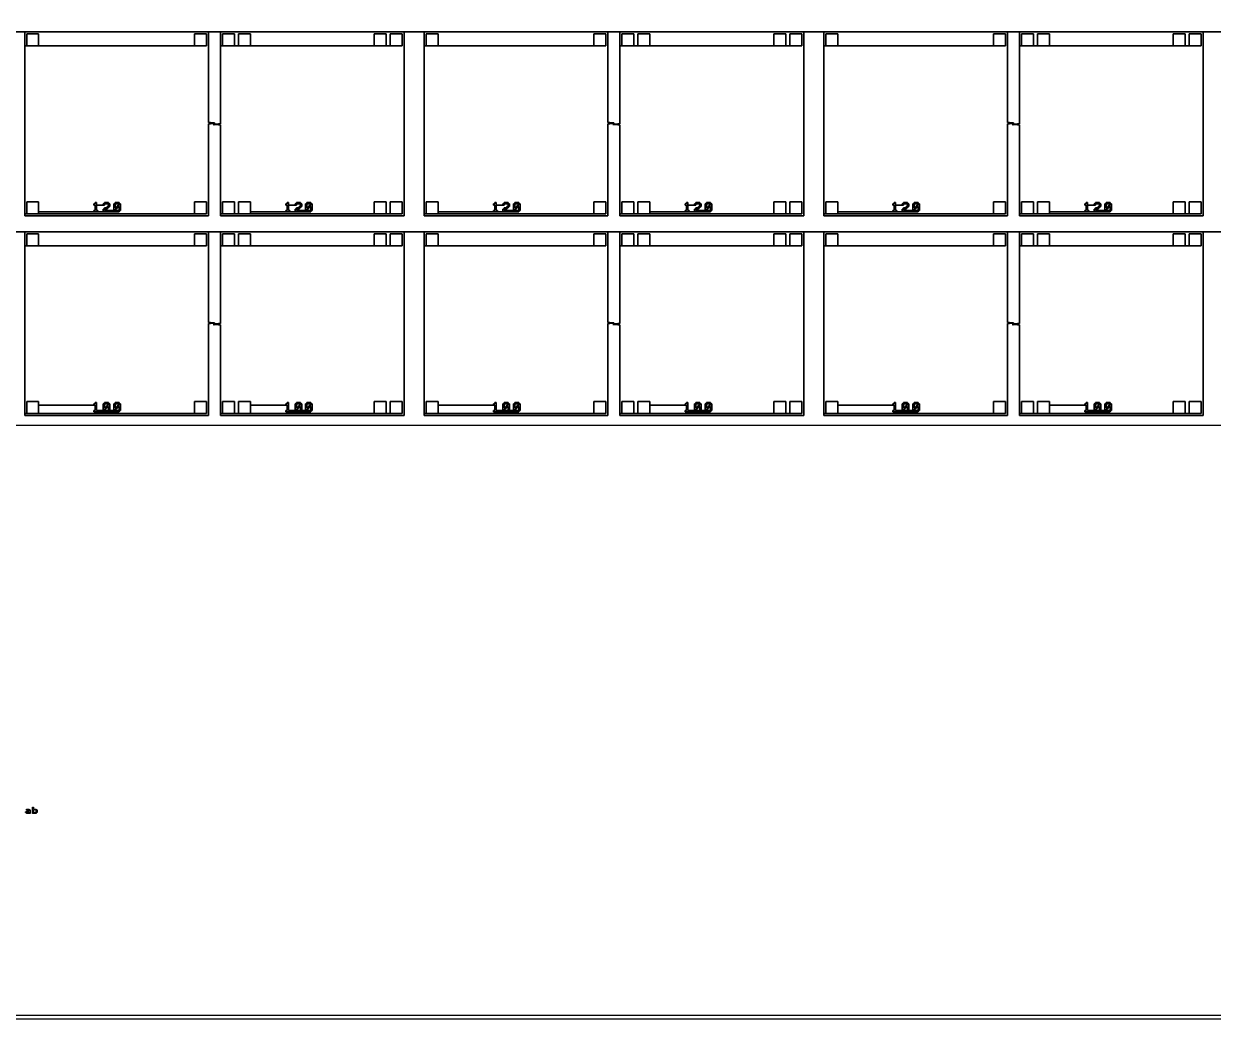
# Model space of a CAD drawing. Extents: x -10 to 10010, y -10 to 10010.
# Drawn here: x 2498 to 5475, y -10 to 2480 of the extents above; entities that cross this region are included whole.
import ezdxf

# ---------------------------------------------------------------- set-up
doc = ezdxf.new("R2010")
doc.units = 0
for name, color, linetype in [('L0D0', 2, 'CONTINUOUS'), ('L10D0', 9, 'CONTINUOUS'), ('L11D0', 10, 'CONTINUOUS'), ('L2D0', 4, 'CONTINUOUS'), ('L5D0', 5, 'CONTINUOUS'), ('L6D0', 6, 'CONTINUOUS'), ('L7D0', 7, 'CONTINUOUS'), ('L8D0', 8, 'CONTINUOUS')]:
    doc.layers.add(name, color=color, linetype=linetype)

msp = doc.modelspace()

# ---------------------------------------------------------------- linework, layer by layer
at = {"layer": 'L0D0'}
msp.add_lwpolyline([(-10, -10), (-10, 0), (10000, 0), (10000, 10000), (0, 10000), (0, 0), (-10, 0), (-10, 10010), (10010, 10010), (10010, -10)], close=True, dxfattribs=at)
at = {"layer": 'L10D0'}
msp.add_lwpolyline([(1475, 1475), (1475, 8525), (8525, 8525), (8525, 1475)], close=True, dxfattribs=at)
at = {"layer": 'L11D0'}
for points in [[(8450, 2460), (1475, 2460)], [(2450, 2460), (2500, 2460), (2500, 2000), (2960, 2000), (2960, 2230), (2965, 2230), (2973, 2230.75), (2974.8, 2230.75), (2974.8, 2232.25), (2973, 2232.25), (2965, 2233), (2960, 2233), (2960, 2460), (2990, 2460), (2990, 2230), (2985, 2230), (2977, 2229.25), (2975.2, 2229.25), (2975.2, 2227.75), (2977, 2227.75), (2985, 2227), (2990, 2227), (2990, 2000), (3450, 2000), (3450, 2460), (3500, 2460), (3500, 2000), (3960, 2000), (3960, 2230), (3965, 2230), (3973, 2230.75), (3974.8, 2230.75), (3974.8, 2232.25), (3973, 2232.25), (3965, 2233), (3960, 2233), (3960, 2460), (3990, 2460), (3990, 2230), (3985, 2230), (3977, 2229.25), (3975.2, 2229.25), (3975.2, 2227.75), (3977, 2227.75), (3985, 2227), (3990, 2227), (3990, 2000), (4450, 2000), (4450, 2460), (4500, 2460), (4500, 2000), (4960, 2000), (4960, 2230), (4965, 2230), (4973, 2230.75), (4974.8, 2230.75), (4974.8, 2232.25), (4973, 2232.25), (4965, 2233), (4960, 2233), (4960, 2460), (4990, 2460), (4990, 2230), (4985, 2230), (4977, 2229.25), (4975.2, 2229.25), (4975.2, 2227.75), (4977, 2227.75), (4985, 2227), (4990, 2227), (4990, 2000), (5450, 2000), (5450, 2460), (5500, 2460)], [(8450, 1960), (1475, 1960)], [(2450, 1960), (2500, 1960), (2500, 1500), (2960, 1500), (2960, 1730), (2965, 1730), (2973, 1730.75), (2974.8, 1730.75), (2974.8, 1732.25), (2973, 1732.25), (2965, 1733), (2960, 1733), (2960, 1960), (2990, 1960), (2990, 1730), (2985, 1730), (2977, 1729.25), (2975.2, 1729.25), (2975.2, 1727.75), (2977, 1727.75), (2985, 1727), (2990, 1727), (2990, 1500), (3450, 1500), (3450, 1960), (3500, 1960), (3500, 1500), (3960, 1500), (3960, 1730), (3965, 1730), (3973, 1730.75), (3974.8, 1730.75), (3974.8, 1732.25), (3973, 1732.25), (3965, 1733), (3960, 1733), (3960, 1960), (3990, 1960), (3990, 1730), (3985, 1730), (3977, 1729.25), (3975.2, 1729.25), (3975.2, 1727.75), (3977, 1727.75), (3985, 1727), (3990, 1727), (3990, 1500), (4450, 1500), (4450, 1960), (4500, 1960), (4500, 1500), (4960, 1500), (4960, 1730), (4965, 1730), (4973, 1730.75), (4974.8, 1730.75), (4974.8, 1732.25), (4973, 1732.25), (4965, 1733), (4960, 1733), (4960, 1960), (4990, 1960), (4990, 1730), (4985, 1730), (4977, 1729.25), (4975.2, 1729.25), (4975.2, 1727.75), (4977, 1727.75), (4985, 1727), (4990, 1727), (4990, 1500), (5450, 1500), (5450, 1960), (5500, 1960)], [(8525, 1475), (1475, 1475)]]:
    msp.add_lwpolyline(points, dxfattribs=at)
for points in [[(2505, 2425), (2505, 2455), (2535, 2455), (2535, 2425)], [(2925, 2425), (2925, 2455), (2955, 2455), (2955, 2425)], [(2995, 2425), (2995, 2455), (3025, 2455), (3025, 2425)], [(3035, 2425), (3035, 2455), (3065, 2455), (3065, 2425)], [(3375, 2425), (3375, 2455), (3405, 2455), (3405, 2425)], [(3415, 2425), (3415, 2455), (3445, 2455), (3445, 2425)], [(3505, 2425), (3505, 2455), (3535, 2455), (3535, 2425)], [(3925, 2425), (3925, 2455), (3955, 2455), (3955, 2425)], [(3995, 2425), (3995, 2455), (4025, 2455), (4025, 2425)], [(4035, 2425), (4035, 2455), (4065, 2455), (4065, 2425)], [(4375, 2425), (4375, 2455), (4405, 2455), (4405, 2425)], [(4415, 2425), (4415, 2455), (4445, 2455), (4445, 2425)], [(4505, 2425), (4505, 2455), (4535, 2455), (4535, 2425)], [(4925, 2425), (4925, 2455), (4955, 2455), (4955, 2425)], [(4995, 2425), (4995, 2455), (5025, 2455), (5025, 2425)], [(5035, 2425), (5035, 2455), (5065, 2455), (5065, 2425)], [(5375, 2425), (5375, 2455), (5405, 2455), (5405, 2425)], [(5415, 2425), (5415, 2455), (5445, 2455), (5445, 2425)], [(2505, 2005), (2505, 2035), (2535, 2035), (2535, 2005)], [(2673.333, 2009.667), (2673.333, 2013), (2676.667, 2013), (2676.667, 2026.333), (2673.333, 2026.333), (2673.333, 2029.667), (2676.667, 2029.667), (2676.667, 2033), (2680, 2033), (2680, 2013), (2683.333, 2013), (2683.333, 2009.667)], [(2696.667, 2026.333), (2696.667, 2029.667), (2700, 2029.667), (2700, 2026.333)], [(2700, 2029.667), (2700, 2033), (2710, 2033), (2710, 2029.667)], [(2710, 2023), (2710, 2029.667), (2713.333, 2029.667), (2713.333, 2023)], [(2723.333, 2013), (2723.333, 2029.667), (2726.667, 2029.667), (2726.667, 2019.667), (2730, 2019.667), (2730, 2016.333), (2726.667, 2016.333), (2726.667, 2013)], [(2726.667, 2029.667), (2726.667, 2033), (2736.667, 2033), (2736.667, 2029.667)], [(2736.667, 2013), (2736.667, 2023), (2733.333, 2023), (2733.333, 2026.333), (2736.667, 2026.333), (2736.667, 2029.667), (2740, 2029.667), (2740, 2013)], [(2925, 2005), (2925, 2035), (2955, 2035), (2955, 2005)], [(2995, 2005), (2995, 2035), (3025, 2035), (3025, 2005)], [(3035, 2005), (3035, 2035), (3065, 2035), (3065, 2005)], [(3153.333, 2009.667), (3153.333, 2013), (3156.667, 2013), (3156.667, 2026.333), (3153.333, 2026.333), (3153.333, 2029.667), (3156.667, 2029.667), (3156.667, 2033), (3160, 2033), (3160, 2013), (3163.333, 2013), (3163.333, 2009.667)], [(3176.667, 2026.333), (3176.667, 2029.667), (3180, 2029.667), (3180, 2026.333)], [(3180, 2029.667), (3180, 2033), (3190, 2033), (3190, 2029.667)], [(3190, 2023), (3190, 2029.667), (3193.333, 2029.667), (3193.333, 2023)], [(3203.333, 2013), (3203.333, 2029.667), (3206.667, 2029.667), (3206.667, 2019.667), (3210, 2019.667), (3210, 2016.333), (3206.667, 2016.333), (3206.667, 2013)], [(3206.667, 2029.667), (3206.667, 2033), (3216.667, 2033), (3216.667, 2029.667)], [(3216.667, 2013), (3216.667, 2023), (3213.333, 2023), (3213.333, 2026.333), (3216.667, 2026.333), (3216.667, 2029.667), (3220, 2029.667), (3220, 2013)], [(3375, 2005), (3375, 2035), (3405, 2035), (3405, 2005)], [(3415, 2005), (3415, 2035), (3445, 2035), (3445, 2005)], [(3505, 2005), (3505, 2035), (3535, 2035), (3535, 2005)], [(3673.333, 2009.667), (3673.333, 2013), (3676.667, 2013), (3676.667, 2026.333), (3673.333, 2026.333), (3673.333, 2029.667), (3676.667, 2029.667), (3676.667, 2033), (3680, 2033), (3680, 2013), (3683.333, 2013), (3683.333, 2009.667)], [(3696.667, 2026.333), (3696.667, 2029.667), (3700, 2029.667), (3700, 2026.333)], [(3700, 2029.667), (3700, 2033), (3710, 2033), (3710, 2029.667)], [(3710, 2023), (3710, 2029.667), (3713.333, 2029.667), (3713.333, 2023)], [(3723.333, 2013), (3723.333, 2029.667), (3726.667, 2029.667), (3726.667, 2019.667), (3730, 2019.667), (3730, 2016.333), (3726.667, 2016.333), (3726.667, 2013)], [(3726.667, 2029.667), (3726.667, 2033), (3736.667, 2033), (3736.667, 2029.667)], [(3736.667, 2013), (3736.667, 2023), (3733.333, 2023), (3733.333, 2026.333), (3736.667, 2026.333), (3736.667, 2029.667), (3740, 2029.667), (3740, 2013)], [(3925, 2005), (3925, 2035), (3955, 2035), (3955, 2005)], [(3995, 2005), (3995, 2035), (4025, 2035), (4025, 2005)], [(4035, 2005), (4035, 2035), (4065, 2035), (4065, 2005)], [(4153.333, 2009.667), (4153.333, 2013), (4156.667, 2013), (4156.667, 2026.333), (4153.333, 2026.333), (4153.333, 2029.667), (4156.667, 2029.667), (4156.667, 2033), (4160, 2033), (4160, 2013), (4163.333, 2013), (4163.333, 2009.667)], [(4176.667, 2026.333), (4176.667, 2029.667), (4180, 2029.667), (4180, 2026.333)], [(4180, 2029.667), (4180, 2033), (4190, 2033), (4190, 2029.667)], [(4190, 2023), (4190, 2029.667), (4193.333, 2029.667), (4193.333, 2023)], [(4203.333, 2013), (4203.333, 2029.667), (4206.667, 2029.667), (4206.667, 2019.667), (4210, 2019.667), (4210, 2016.333), (4206.667, 2016.333), (4206.667, 2013)], [(4206.667, 2029.667), (4206.667, 2033), (4216.667, 2033), (4216.667, 2029.667)], [(4216.667, 2013), (4216.667, 2023), (4213.333, 2023), (4213.333, 2026.333), (4216.667, 2026.333), (4216.667, 2029.667), (4220, 2029.667), (4220, 2013)], [(4375, 2005), (4375, 2035), (4405, 2035), (4405, 2005)], [(4415, 2005), (4415, 2035), (4445, 2035), (4445, 2005)], [(4505, 2005), (4505, 2035), (4535, 2035), (4535, 2005)], [(4673.333, 2009.667), (4673.333, 2013), (4676.667, 2013), (4676.667, 2026.333), (4673.333, 2026.333), (4673.333, 2029.667), (4676.667, 2029.667), (4676.667, 2033), (4680, 2033), (4680, 2013), (4683.333, 2013), (4683.333, 2009.667)], [(4696.667, 2026.333), (4696.667, 2029.667), (4700, 2029.667), (4700, 2026.333)], [(4700, 2029.667), (4700, 2033), (4710, 2033), (4710, 2029.667)], [(4710, 2023), (4710, 2029.667), (4713.333, 2029.667), (4713.333, 2023)], [(4723.333, 2013), (4723.333, 2029.667), (4726.667, 2029.667), (4726.667, 2019.667), (4730, 2019.667), (4730, 2016.333), (4726.667, 2016.333), (4726.667, 2013)], [(4726.667, 2029.667), (4726.667, 2033), (4736.667, 2033), (4736.667, 2029.667)], [(4736.667, 2013), (4736.667, 2023), (4733.333, 2023), (4733.333, 2026.333), (4736.667, 2026.333), (4736.667, 2029.667), (4740, 2029.667), (4740, 2013)], [(4925, 2005), (4925, 2035), (4955, 2035), (4955, 2005)], [(4995, 2005), (4995, 2035), (5025, 2035), (5025, 2005)], [(5035, 2005), (5035, 2035), (5065, 2035), (5065, 2005)], [(5153.333, 2009.667), (5153.333, 2013), (5156.667, 2013), (5156.667, 2026.333), (5153.333, 2026.333), (5153.333, 2029.667), (5156.667, 2029.667), (5156.667, 2033), (5160, 2033), (5160, 2013), (5163.333, 2013), (5163.333, 2009.667)], [(5176.667, 2026.333), (5176.667, 2029.667), (5180, 2029.667), (5180, 2026.333)], [(5180, 2029.667), (5180, 2033), (5190, 2033), (5190, 2029.667)], [(5190, 2023), (5190, 2029.667), (5193.333, 2029.667), (5193.333, 2023)], [(5203.333, 2013), (5203.333, 2029.667), (5206.667, 2029.667), (5206.667, 2019.667), (5210, 2019.667), (5210, 2016.333), (5206.667, 2016.333), (5206.667, 2013)], [(5206.667, 2029.667), (5206.667, 2033), (5216.667, 2033), (5216.667, 2029.667)], [(5216.667, 2013), (5216.667, 2023), (5213.333, 2023), (5213.333, 2026.333), (5216.667, 2026.333), (5216.667, 2029.667), (5220, 2029.667), (5220, 2013)], [(5375, 2005), (5375, 2035), (5405, 2035), (5405, 2005)], [(5415, 2005), (5415, 2035), (5445, 2035), (5445, 2005)], [(2696.667, 2009.667), (2696.667, 2016.333), (2700, 2016.333), (2700, 2013), (2713.333, 2013), (2713.333, 2009.667)], [(2700, 2016.333), (2700, 2019.667), (2706.667, 2019.667), (2706.667, 2016.333)], [(2706.667, 2019.667), (2706.667, 2023), (2710, 2023), (2710, 2019.667)], [(2726.667, 2009.667), (2726.667, 2013), (2736.667, 2013), (2736.667, 2009.667)], [(2730, 2019.667), (2730, 2023), (2733.333, 2023), (2733.333, 2019.667)], [(3176.667, 2009.667), (3176.667, 2016.333), (3180, 2016.333), (3180, 2013), (3193.333, 2013), (3193.333, 2009.667)], [(3180, 2016.333), (3180, 2019.667), (3186.667, 2019.667), (3186.667, 2016.333)], [(3186.667, 2019.667), (3186.667, 2023), (3190, 2023), (3190, 2019.667)], [(3206.667, 2009.667), (3206.667, 2013), (3216.667, 2013), (3216.667, 2009.667)], [(3210, 2019.667), (3210, 2023), (3213.333, 2023), (3213.333, 2019.667)], [(3696.667, 2009.667), (3696.667, 2016.333), (3700, 2016.333), (3700, 2013), (3713.333, 2013), (3713.333, 2009.667)], [(3700, 2016.333), (3700, 2019.667), (3706.667, 2019.667), (3706.667, 2016.333)], [(3706.667, 2019.667), (3706.667, 2023), (3710, 2023), (3710, 2019.667)], [(3726.667, 2009.667), (3726.667, 2013), (3736.667, 2013), (3736.667, 2009.667)], [(3730, 2019.667), (3730, 2023), (3733.333, 2023), (3733.333, 2019.667)], [(4176.667, 2009.667), (4176.667, 2016.333), (4180, 2016.333), (4180, 2013), (4193.333, 2013), (4193.333, 2009.667)], [(4180, 2016.333), (4180, 2019.667), (4186.667, 2019.667), (4186.667, 2016.333)], [(4186.667, 2019.667), (4186.667, 2023), (4190, 2023), (4190, 2019.667)], [(4206.667, 2009.667), (4206.667, 2013), (4216.667, 2013), (4216.667, 2009.667)], [(4210, 2019.667), (4210, 2023), (4213.333, 2023), (4213.333, 2019.667)], [(4696.667, 2009.667), (4696.667, 2016.333), (4700, 2016.333), (4700, 2013), (4713.333, 2013), (4713.333, 2009.667)], [(4700, 2016.333), (4700, 2019.667), (4706.667, 2019.667), (4706.667, 2016.333)], [(4706.667, 2019.667), (4706.667, 2023), (4710, 2023), (4710, 2019.667)], [(4726.667, 2009.667), (4726.667, 2013), (4736.667, 2013), (4736.667, 2009.667)], [(4730, 2019.667), (4730, 2023), (4733.333, 2023), (4733.333, 2019.667)], [(5176.667, 2009.667), (5176.667, 2016.333), (5180, 2016.333), (5180, 2013), (5193.333, 2013), (5193.333, 2009.667)], [(5180, 2016.333), (5180, 2019.667), (5186.667, 2019.667), (5186.667, 2016.333)], [(5186.667, 2019.667), (5186.667, 2023), (5190, 2023), (5190, 2019.667)], [(5206.667, 2009.667), (5206.667, 2013), (5216.667, 2013), (5216.667, 2009.667)], [(5210, 2019.667), (5210, 2023), (5213.333, 2023), (5213.333, 2019.667)], [(2505, 1925), (2505, 1955), (2535, 1955), (2535, 1925)], [(2925, 1925), (2925, 1955), (2955, 1955), (2955, 1925)], [(2995, 1925), (2995, 1955), (3025, 1955), (3025, 1925)], [(3035, 1925), (3035, 1955), (3065, 1955), (3065, 1925)], [(3375, 1925), (3375, 1955), (3405, 1955), (3405, 1925)], [(3415, 1925), (3415, 1955), (3445, 1955), (3445, 1925)], [(3505, 1925), (3505, 1955), (3535, 1955), (3535, 1925)], [(3925, 1925), (3925, 1955), (3955, 1955), (3955, 1925)], [(3995, 1925), (3995, 1955), (4025, 1955), (4025, 1925)], [(4035, 1925), (4035, 1955), (4065, 1955), (4065, 1925)], [(4375, 1925), (4375, 1955), (4405, 1955), (4405, 1925)], [(4415, 1925), (4415, 1955), (4445, 1955), (4445, 1925)], [(4505, 1925), (4505, 1955), (4535, 1955), (4535, 1925)], [(4925, 1925), (4925, 1955), (4955, 1955), (4955, 1925)], [(4995, 1925), (4995, 1955), (5025, 1955), (5025, 1925)], [(5035, 1925), (5035, 1955), (5065, 1955), (5065, 1925)], [(5375, 1925), (5375, 1955), (5405, 1955), (5405, 1925)], [(5415, 1925), (5415, 1955), (5445, 1955), (5445, 1925)], [(2505, 1505), (2505, 1535), (2535, 1535), (2535, 1505)], [(2673.333, 1509.667), (2673.333, 1513), (2676.667, 1513), (2676.667, 1526.333), (2673.333, 1526.333), (2673.333, 1529.667), (2676.667, 1529.667), (2676.667, 1533), (2680, 1533), (2680, 1513), (2683.333, 1513), (2683.333, 1509.667)], [(2696.667, 1513), (2696.667, 1529.667), (2700, 1529.667), (2700, 1519.667), (2703.333, 1519.667), (2703.333, 1516.333), (2700, 1516.333), (2700, 1513)], [(2700, 1529.667), (2700, 1533), (2710, 1533), (2710, 1529.667)], [(2703.333, 1519.667), (2703.333, 1523), (2706.667, 1523), (2706.667, 1519.667)], [(2710, 1513), (2710, 1523), (2706.667, 1523), (2706.667, 1526.333), (2710, 1526.333), (2710, 1529.667), (2713.333, 1529.667), (2713.333, 1513)], [(2723.333, 1513), (2723.333, 1529.667), (2726.667, 1529.667), (2726.667, 1519.667), (2730, 1519.667), (2730, 1516.333), (2726.667, 1516.333), (2726.667, 1513)], [(2726.667, 1529.667), (2726.667, 1533), (2736.667, 1533), (2736.667, 1529.667)], [(2730, 1519.667), (2730, 1523), (2733.333, 1523), (2733.333, 1519.667)], [(2736.667, 1513), (2736.667, 1523), (2733.333, 1523), (2733.333, 1526.333), (2736.667, 1526.333), (2736.667, 1529.667), (2740, 1529.667), (2740, 1513)], [(2925, 1505), (2925, 1535), (2955, 1535), (2955, 1505)], [(2995, 1505), (2995, 1535), (3025, 1535), (3025, 1505)], [(3035, 1505), (3035, 1535), (3065, 1535), (3065, 1505)], [(3153.333, 1509.667), (3153.333, 1513), (3156.667, 1513), (3156.667, 1526.333), (3153.333, 1526.333), (3153.333, 1529.667), (3156.667, 1529.667), (3156.667, 1533), (3160, 1533), (3160, 1513), (3163.333, 1513), (3163.333, 1509.667)], [(3176.667, 1513), (3176.667, 1529.667), (3180, 1529.667), (3180, 1519.667), (3183.333, 1519.667), (3183.333, 1516.333), (3180, 1516.333), (3180, 1513)], [(3180, 1529.667), (3180, 1533), (3190, 1533), (3190, 1529.667)], [(3183.333, 1519.667), (3183.333, 1523), (3186.667, 1523), (3186.667, 1519.667)], [(3190, 1513), (3190, 1523), (3186.667, 1523), (3186.667, 1526.333), (3190, 1526.333), (3190, 1529.667), (3193.333, 1529.667), (3193.333, 1513)], [(3203.333, 1513), (3203.333, 1529.667), (3206.667, 1529.667), (3206.667, 1519.667), (3210, 1519.667), (3210, 1516.333), (3206.667, 1516.333), (3206.667, 1513)], [(3206.667, 1529.667), (3206.667, 1533), (3216.667, 1533), (3216.667, 1529.667)], [(3210, 1519.667), (3210, 1523), (3213.333, 1523), (3213.333, 1519.667)], [(3216.667, 1513), (3216.667, 1523), (3213.333, 1523), (3213.333, 1526.333), (3216.667, 1526.333), (3216.667, 1529.667), (3220, 1529.667), (3220, 1513)], [(3375, 1505), (3375, 1535), (3405, 1535), (3405, 1505)], [(3415, 1505), (3415, 1535), (3445, 1535), (3445, 1505)], [(3505, 1505), (3505, 1535), (3535, 1535), (3535, 1505)], [(3673.333, 1509.667), (3673.333, 1513), (3676.667, 1513), (3676.667, 1526.333), (3673.333, 1526.333), (3673.333, 1529.667), (3676.667, 1529.667), (3676.667, 1533), (3680, 1533), (3680, 1513), (3683.333, 1513), (3683.333, 1509.667)], [(3696.667, 1513), (3696.667, 1529.667), (3700, 1529.667), (3700, 1519.667), (3703.333, 1519.667), (3703.333, 1516.333), (3700, 1516.333), (3700, 1513)], [(3700, 1529.667), (3700, 1533), (3710, 1533), (3710, 1529.667)], [(3703.333, 1519.667), (3703.333, 1523), (3706.667, 1523), (3706.667, 1519.667)], [(3710, 1513), (3710, 1523), (3706.667, 1523), (3706.667, 1526.333), (3710, 1526.333), (3710, 1529.667), (3713.333, 1529.667), (3713.333, 1513)], [(3723.333, 1513), (3723.333, 1529.667), (3726.667, 1529.667), (3726.667, 1519.667), (3730, 1519.667), (3730, 1516.333), (3726.667, 1516.333), (3726.667, 1513)], [(3726.667, 1529.667), (3726.667, 1533), (3736.667, 1533), (3736.667, 1529.667)], [(3730, 1519.667), (3730, 1523), (3733.333, 1523), (3733.333, 1519.667)], [(3736.667, 1513), (3736.667, 1523), (3733.333, 1523), (3733.333, 1526.333), (3736.667, 1526.333), (3736.667, 1529.667), (3740, 1529.667), (3740, 1513)], [(3925, 1505), (3925, 1535), (3955, 1535), (3955, 1505)], [(3995, 1505), (3995, 1535), (4025, 1535), (4025, 1505)], [(4035, 1505), (4035, 1535), (4065, 1535), (4065, 1505)], [(4153.333, 1509.667), (4153.333, 1513), (4156.667, 1513), (4156.667, 1526.333), (4153.333, 1526.333), (4153.333, 1529.667), (4156.667, 1529.667), (4156.667, 1533), (4160, 1533), (4160, 1513), (4163.333, 1513), (4163.333, 1509.667)], [(4176.667, 1513), (4176.667, 1529.667), (4180, 1529.667), (4180, 1519.667), (4183.333, 1519.667), (4183.333, 1516.333), (4180, 1516.333), (4180, 1513)], [(4180, 1529.667), (4180, 1533), (4190, 1533), (4190, 1529.667)], [(4183.333, 1519.667), (4183.333, 1523), (4186.667, 1523), (4186.667, 1519.667)], [(4190, 1513), (4190, 1523), (4186.667, 1523), (4186.667, 1526.333), (4190, 1526.333), (4190, 1529.667), (4193.333, 1529.667), (4193.333, 1513)], [(4203.333, 1513), (4203.333, 1529.667), (4206.667, 1529.667), (4206.667, 1519.667), (4210, 1519.667), (4210, 1516.333), (4206.667, 1516.333), (4206.667, 1513)], [(4206.667, 1529.667), (4206.667, 1533), (4216.667, 1533), (4216.667, 1529.667)], [(4210, 1519.667), (4210, 1523), (4213.333, 1523), (4213.333, 1519.667)], [(4216.667, 1513), (4216.667, 1523), (4213.333, 1523), (4213.333, 1526.333), (4216.667, 1526.333), (4216.667, 1529.667), (4220, 1529.667), (4220, 1513)], [(4375, 1505), (4375, 1535), (4405, 1535), (4405, 1505)], [(4415, 1505), (4415, 1535), (4445, 1535), (4445, 1505)], [(4505, 1505), (4505, 1535), (4535, 1535), (4535, 1505)], [(4673.333, 1509.667), (4673.333, 1513), (4676.667, 1513), (4676.667, 1526.333), (4673.333, 1526.333), (4673.333, 1529.667), (4676.667, 1529.667), (4676.667, 1533), (4680, 1533), (4680, 1513), (4683.333, 1513), (4683.333, 1509.667)], [(4696.667, 1513), (4696.667, 1529.667), (4700, 1529.667), (4700, 1519.667), (4703.333, 1519.667), (4703.333, 1516.333), (4700, 1516.333), (4700, 1513)], [(4700, 1529.667), (4700, 1533), (4710, 1533), (4710, 1529.667)], [(4703.333, 1519.667), (4703.333, 1523), (4706.667, 1523), (4706.667, 1519.667)], [(4710, 1513), (4710, 1523), (4706.667, 1523), (4706.667, 1526.333), (4710, 1526.333), (4710, 1529.667), (4713.333, 1529.667), (4713.333, 1513)], [(4723.333, 1513), (4723.333, 1529.667), (4726.667, 1529.667), (4726.667, 1519.667), (4730, 1519.667), (4730, 1516.333), (4726.667, 1516.333), (4726.667, 1513)], [(4726.667, 1529.667), (4726.667, 1533), (4736.667, 1533), (4736.667, 1529.667)], [(4730, 1519.667), (4730, 1523), (4733.333, 1523), (4733.333, 1519.667)], [(4736.667, 1513), (4736.667, 1523), (4733.333, 1523), (4733.333, 1526.333), (4736.667, 1526.333), (4736.667, 1529.667), (4740, 1529.667), (4740, 1513)], [(4925, 1505), (4925, 1535), (4955, 1535), (4955, 1505)], [(4995, 1505), (4995, 1535), (5025, 1535), (5025, 1505)], [(5035, 1505), (5035, 1535), (5065, 1535), (5065, 1505)], [(5153.333, 1509.667), (5153.333, 1513), (5156.667, 1513), (5156.667, 1526.333), (5153.333, 1526.333), (5153.333, 1529.667), (5156.667, 1529.667), (5156.667, 1533), (5160, 1533), (5160, 1513), (5163.333, 1513), (5163.333, 1509.667)], [(5176.667, 1513), (5176.667, 1529.667), (5180, 1529.667), (5180, 1519.667), (5183.333, 1519.667), (5183.333, 1516.333), (5180, 1516.333), (5180, 1513)], [(5180, 1529.667), (5180, 1533), (5190, 1533), (5190, 1529.667)], [(5183.333, 1519.667), (5183.333, 1523), (5186.667, 1523), (5186.667, 1519.667)], [(5190, 1513), (5190, 1523), (5186.667, 1523), (5186.667, 1526.333), (5190, 1526.333), (5190, 1529.667), (5193.333, 1529.667), (5193.333, 1513)], [(5203.333, 1513), (5203.333, 1529.667), (5206.667, 1529.667), (5206.667, 1519.667), (5210, 1519.667), (5210, 1516.333), (5206.667, 1516.333), (5206.667, 1513)], [(5206.667, 1529.667), (5206.667, 1533), (5216.667, 1533), (5216.667, 1529.667)], [(5210, 1519.667), (5210, 1523), (5213.333, 1523), (5213.333, 1519.667)], [(5216.667, 1513), (5216.667, 1523), (5213.333, 1523), (5213.333, 1526.333), (5216.667, 1526.333), (5216.667, 1529.667), (5220, 1529.667), (5220, 1513)], [(5375, 1505), (5375, 1535), (5405, 1535), (5405, 1505)], [(5415, 1505), (5415, 1535), (5445, 1535), (5445, 1505)], [(2700, 1509.667), (2700, 1513), (2710, 1513), (2710, 1509.667)], [(2726.667, 1509.667), (2726.667, 1513), (2736.667, 1513), (2736.667, 1509.667)], [(3180, 1509.667), (3180, 1513), (3190, 1513), (3190, 1509.667)], [(3206.667, 1509.667), (3206.667, 1513), (3216.667, 1513), (3216.667, 1509.667)], [(3700, 1509.667), (3700, 1513), (3710, 1513), (3710, 1509.667)], [(3726.667, 1509.667), (3726.667, 1513), (3736.667, 1513), (3736.667, 1509.667)], [(4180, 1509.667), (4180, 1513), (4190, 1513), (4190, 1509.667)], [(4206.667, 1509.667), (4206.667, 1513), (4216.667, 1513), (4216.667, 1509.667)], [(4700, 1509.667), (4700, 1513), (4710, 1513), (4710, 1509.667)], [(4726.667, 1509.667), (4726.667, 1513), (4736.667, 1513), (4736.667, 1509.667)], [(5180, 1509.667), (5180, 1513), (5190, 1513), (5190, 1509.667)], [(5206.667, 1509.667), (5206.667, 1513), (5216.667, 1513), (5216.667, 1509.667)]]:
    msp.add_lwpolyline(points, close=True, dxfattribs=at)
at = {"layer": 'L2D0'}
for points in [[(2502.222, 506.667), (2502.222, 508.889), (2504.444, 508.889), (2504.444, 506.667)], [(2504.444, 513.333), (2504.444, 515.556), (2511.111, 515.556), (2511.111, 513.333)], [(2504.444, 504.444), (2504.444, 506.667), (2511.111, 506.667), (2511.111, 508.889), (2504.444, 508.889), (2504.444, 511.111), (2511.111, 511.111), (2511.111, 513.333), (2513.333, 513.333), (2513.333, 504.444)], [(2520, 504.444), (2520, 520), (2522.222, 520), (2522.222, 515.556), (2528.889, 515.556), (2528.889, 513.333), (2522.222, 513.333), (2522.222, 506.667), (2528.889, 506.667), (2528.889, 504.444)], [(2528.889, 506.667), (2528.889, 513.333), (2531.111, 513.333), (2531.111, 506.667)]]:
    msp.add_lwpolyline(points, close=True, dxfattribs=at)
at = {"layer": 'L5D0'}
for points in [[(2500, 2000), (2500, 2005), (2955, 2005), (2955, 2035), (2925, 2035), (2925, 2005), (2535, 2005), (2535, 2009.667), (2736.667, 2009.667), (2736.667, 2013), (2726.667, 2013), (2726.667, 2009.667), (2713.333, 2009.667), (2713.333, 2013), (2700, 2013), (2726.667, 2013), (2726.667, 2016.333), (2730, 2016.333), (2730, 2019.667), (2726.667, 2019.667), (2733.333, 2019.667), (2733.333, 2023), (2736.667, 2023), (2736.667, 2013), (2740, 2013), (2740, 2029.667), (2736.667, 2029.667), (2736.667, 2026.333), (2733.333, 2026.333), (2733.333, 2023), (2730, 2023), (2730, 2019.667), (2726.667, 2019.667), (2726.667, 2029.667), (2736.667, 2029.667), (2736.667, 2033), (2726.667, 2033), (2726.667, 2029.667), (2723.333, 2029.667), (2723.333, 2013), (2700, 2013), (2700, 2016.333), (2706.667, 2016.333), (2706.667, 2019.667), (2710, 2019.667), (2710, 2023), (2713.333, 2023), (2713.333, 2029.667), (2710, 2029.667), (2710, 2023), (2706.667, 2023), (2706.667, 2019.667), (2700, 2019.667), (2700, 2016.333), (2696.667, 2016.333), (2696.667, 2009.667), (2683.333, 2009.667), (2683.333, 2013), (2680, 2013), (2680, 2026.333), (2700, 2026.333), (2700, 2029.667), (2710, 2029.667), (2710, 2033), (2700, 2033), (2700, 2029.667), (2696.667, 2029.667), (2696.667, 2026.333), (2680, 2026.333), (2680, 2033), (2676.667, 2033), (2676.667, 2029.667), (2673.333, 2029.667), (2673.333, 2026.333), (2676.667, 2026.333), (2676.667, 2013), (2673.333, 2013), (2673.333, 2009.667), (2535, 2009.667), (2535, 2035), (2505, 2035), (2505, 2005), (2500, 2005), (2500, 2425), (2955, 2425), (2955, 2455), (2925, 2455), (2925, 2425), (2535, 2425), (2535, 2455), (2505, 2455), (2505, 2425), (2500, 2425), (2500, 2460), (2960, 2460), (2960, 2233), (2965, 2233), (2973, 2232.25), (2974.8, 2232.25), (2974.8, 2230.75), (2973, 2230.75), (2965, 2230), (2960, 2230), (2960, 2000)], [(2990, 2000), (2990, 2005), (3445, 2005), (3445, 2035), (3415, 2035), (3415, 2005), (3405, 2005), (3405, 2035), (3375, 2035), (3375, 2005), (3065, 2005), (3065, 2009.667), (3216.667, 2009.667), (3216.667, 2013), (3206.667, 2013), (3206.667, 2009.667), (3193.333, 2009.667), (3193.333, 2013), (3180, 2013), (3206.667, 2013), (3206.667, 2016.333), (3210, 2016.333), (3210, 2019.667), (3206.667, 2019.667), (3213.333, 2019.667), (3213.333, 2023), (3216.667, 2023), (3216.667, 2013), (3220, 2013), (3220, 2029.667), (3216.667, 2029.667), (3216.667, 2026.333), (3213.333, 2026.333), (3213.333, 2023), (3210, 2023), (3210, 2019.667), (3206.667, 2019.667), (3206.667, 2029.667), (3216.667, 2029.667), (3216.667, 2033), (3206.667, 2033), (3206.667, 2029.667), (3203.333, 2029.667), (3203.333, 2013), (3180, 2013), (3180, 2016.333), (3186.667, 2016.333), (3186.667, 2019.667), (3190, 2019.667), (3190, 2023), (3193.333, 2023), (3193.333, 2029.667), (3190, 2029.667), (3190, 2023), (3186.667, 2023), (3186.667, 2019.667), (3180, 2019.667), (3180, 2016.333), (3176.667, 2016.333), (3176.667, 2009.667), (3163.333, 2009.667), (3163.333, 2013), (3160, 2013), (3160, 2026.333), (3180, 2026.333), (3180, 2029.667), (3190, 2029.667), (3190, 2033), (3180, 2033), (3180, 2029.667), (3176.667, 2029.667), (3176.667, 2026.333), (3160, 2026.333), (3160, 2033), (3156.667, 2033), (3156.667, 2029.667), (3153.333, 2029.667), (3153.333, 2026.333), (3156.667, 2026.333), (3156.667, 2013), (3153.333, 2013), (3153.333, 2009.667), (3065, 2009.667), (3065, 2035), (3035, 2035), (3035, 2005), (3025, 2005), (3025, 2035), (2995, 2035), (2995, 2005), (2990, 2005), (2990, 2227), (2985, 2227), (2977, 2227.75), (2975.2, 2227.75), (2975.2, 2229.25), (2977, 2229.25), (2985, 2230), (2990, 2230), (2990, 2425), (3445, 2425), (3445, 2455), (3415, 2455), (3415, 2425), (3405, 2425), (3405, 2455), (3375, 2455), (3375, 2425), (3065, 2425), (3065, 2455), (3035, 2455), (3035, 2425), (3025, 2425), (3025, 2455), (2995, 2455), (2995, 2425), (2990, 2425), (2990, 2460), (3450, 2460), (3450, 2000)], [(3500, 2000), (3500, 2005), (3955, 2005), (3955, 2035), (3925, 2035), (3925, 2005), (3535, 2005), (3535, 2009.667), (3736.667, 2009.667), (3736.667, 2013), (3726.667, 2013), (3726.667, 2009.667), (3713.333, 2009.667), (3713.333, 2013), (3700, 2013), (3726.667, 2013), (3726.667, 2016.333), (3730, 2016.333), (3730, 2019.667), (3726.667, 2019.667), (3733.333, 2019.667), (3733.333, 2023), (3736.667, 2023), (3736.667, 2013), (3740, 2013), (3740, 2029.667), (3736.667, 2029.667), (3736.667, 2026.333), (3733.333, 2026.333), (3733.333, 2023), (3730, 2023), (3730, 2019.667), (3726.667, 2019.667), (3726.667, 2029.667), (3736.667, 2029.667), (3736.667, 2033), (3726.667, 2033), (3726.667, 2029.667), (3723.333, 2029.667), (3723.333, 2013), (3700, 2013), (3700, 2016.333), (3706.667, 2016.333), (3706.667, 2019.667), (3710, 2019.667), (3710, 2023), (3713.333, 2023), (3713.333, 2029.667), (3710, 2029.667), (3710, 2023), (3706.667, 2023), (3706.667, 2019.667), (3700, 2019.667), (3700, 2016.333), (3696.667, 2016.333), (3696.667, 2009.667), (3683.333, 2009.667), (3683.333, 2013), (3680, 2013), (3680, 2026.333), (3700, 2026.333), (3700, 2029.667), (3710, 2029.667), (3710, 2033), (3700, 2033), (3700, 2029.667), (3696.667, 2029.667), (3696.667, 2026.333), (3680, 2026.333), (3680, 2033), (3676.667, 2033), (3676.667, 2029.667), (3673.333, 2029.667), (3673.333, 2026.333), (3676.667, 2026.333), (3676.667, 2013), (3673.333, 2013), (3673.333, 2009.667), (3535, 2009.667), (3535, 2035), (3505, 2035), (3505, 2005), (3500, 2005), (3500, 2425), (3955, 2425), (3955, 2455), (3925, 2455), (3925, 2425), (3535, 2425), (3535, 2455), (3505, 2455), (3505, 2425), (3500, 2425), (3500, 2460), (3960, 2460), (3960, 2233), (3965, 2233), (3973, 2232.25), (3974.8, 2232.25), (3974.8, 2230.75), (3973, 2230.75), (3965, 2230), (3960, 2230), (3960, 2000)], [(3990, 2000), (3990, 2005), (4445, 2005), (4445, 2035), (4415, 2035), (4415, 2005), (4405, 2005), (4405, 2035), (4375, 2035), (4375, 2005), (4065, 2005), (4065, 2009.667), (4216.667, 2009.667), (4216.667, 2013), (4206.667, 2013), (4206.667, 2009.667), (4193.333, 2009.667), (4193.333, 2013), (4180, 2013), (4206.667, 2013), (4206.667, 2016.333), (4210, 2016.333), (4210, 2019.667), (4206.667, 2019.667), (4213.333, 2019.667), (4213.333, 2023), (4216.667, 2023), (4216.667, 2013), (4220, 2013), (4220, 2029.667), (4216.667, 2029.667), (4216.667, 2026.333), (4213.333, 2026.333), (4213.333, 2023), (4210, 2023), (4210, 2019.667), (4206.667, 2019.667), (4206.667, 2029.667), (4216.667, 2029.667), (4216.667, 2033), (4206.667, 2033), (4206.667, 2029.667), (4203.333, 2029.667), (4203.333, 2013), (4180, 2013), (4180, 2016.333), (4186.667, 2016.333), (4186.667, 2019.667), (4190, 2019.667), (4190, 2023), (4193.333, 2023), (4193.333, 2029.667), (4190, 2029.667), (4190, 2023), (4186.667, 2023), (4186.667, 2019.667), (4180, 2019.667), (4180, 2016.333), (4176.667, 2016.333), (4176.667, 2009.667), (4163.333, 2009.667), (4163.333, 2013), (4160, 2013), (4160, 2026.333), (4180, 2026.333), (4180, 2029.667), (4190, 2029.667), (4190, 2033), (4180, 2033), (4180, 2029.667), (4176.667, 2029.667), (4176.667, 2026.333), (4160, 2026.333), (4160, 2033), (4156.667, 2033), (4156.667, 2029.667), (4153.333, 2029.667), (4153.333, 2026.333), (4156.667, 2026.333), (4156.667, 2013), (4153.333, 2013), (4153.333, 2009.667), (4065, 2009.667), (4065, 2035), (4035, 2035), (4035, 2005), (4025, 2005), (4025, 2035), (3995, 2035), (3995, 2005), (3990, 2005), (3990, 2227), (3985, 2227), (3977, 2227.75), (3975.2, 2227.75), (3975.2, 2229.25), (3977, 2229.25), (3985, 2230), (3990, 2230), (3990, 2425), (4445, 2425), (4445, 2455), (4415, 2455), (4415, 2425), (4405, 2425), (4405, 2455), (4375, 2455), (4375, 2425), (4065, 2425), (4065, 2455), (4035, 2455), (4035, 2425), (4025, 2425), (4025, 2455), (3995, 2455), (3995, 2425), (3990, 2425), (3990, 2460), (4450, 2460), (4450, 2000)], [(4500, 2000), (4500, 2005), (4955, 2005), (4955, 2035), (4925, 2035), (4925, 2005), (4535, 2005), (4535, 2009.667), (4736.667, 2009.667), (4736.667, 2013), (4726.667, 2013), (4726.667, 2009.667), (4713.333, 2009.667), (4713.333, 2013), (4700, 2013), (4726.667, 2013), (4726.667, 2016.333), (4730, 2016.333), (4730, 2019.667), (4726.667, 2019.667), (4733.333, 2019.667), (4733.333, 2023), (4736.667, 2023), (4736.667, 2013), (4740, 2013), (4740, 2029.667), (4736.667, 2029.667), (4736.667, 2026.333), (4733.333, 2026.333), (4733.333, 2023), (4730, 2023), (4730, 2019.667), (4726.667, 2019.667), (4726.667, 2029.667), (4736.667, 2029.667), (4736.667, 2033), (4726.667, 2033), (4726.667, 2029.667), (4723.333, 2029.667), (4723.333, 2013), (4700, 2013), (4700, 2016.333), (4706.667, 2016.333), (4706.667, 2019.667), (4710, 2019.667), (4710, 2023), (4713.333, 2023), (4713.333, 2029.667), (4710, 2029.667), (4710, 2023), (4706.667, 2023), (4706.667, 2019.667), (4700, 2019.667), (4700, 2016.333), (4696.667, 2016.333), (4696.667, 2009.667), (4683.333, 2009.667), (4683.333, 2013), (4680, 2013), (4680, 2026.333), (4700, 2026.333), (4700, 2029.667), (4710, 2029.667), (4710, 2033), (4700, 2033), (4700, 2029.667), (4696.667, 2029.667), (4696.667, 2026.333), (4680, 2026.333), (4680, 2033), (4676.667, 2033), (4676.667, 2029.667), (4673.333, 2029.667), (4673.333, 2026.333), (4676.667, 2026.333), (4676.667, 2013), (4673.333, 2013), (4673.333, 2009.667), (4535, 2009.667), (4535, 2035), (4505, 2035), (4505, 2005), (4500, 2005), (4500, 2425), (4955, 2425), (4955, 2455), (4925, 2455), (4925, 2425), (4535, 2425), (4535, 2455), (4505, 2455), (4505, 2425), (4500, 2425), (4500, 2460), (4960, 2460), (4960, 2233), (4965, 2233), (4973, 2232.25), (4974.8, 2232.25), (4974.8, 2230.75), (4973, 2230.75), (4965, 2230), (4960, 2230), (4960, 2000)], [(4990, 2000), (4990, 2005), (5445, 2005), (5445, 2035), (5415, 2035), (5415, 2005), (5405, 2005), (5405, 2035), (5375, 2035), (5375, 2005), (5065, 2005), (5065, 2009.667), (5216.667, 2009.667), (5216.667, 2013), (5206.667, 2013), (5206.667, 2009.667), (5193.333, 2009.667), (5193.333, 2013), (5180, 2013), (5206.667, 2013), (5206.667, 2016.333), (5210, 2016.333), (5210, 2019.667), (5206.667, 2019.667), (5213.333, 2019.667), (5213.333, 2023), (5216.667, 2023), (5216.667, 2013), (5220, 2013), (5220, 2029.667), (5216.667, 2029.667), (5216.667, 2026.333), (5213.333, 2026.333), (5213.333, 2023), (5210, 2023), (5210, 2019.667), (5206.667, 2019.667), (5206.667, 2029.667), (5216.667, 2029.667), (5216.667, 2033), (5206.667, 2033), (5206.667, 2029.667), (5203.333, 2029.667), (5203.333, 2013), (5180, 2013), (5180, 2016.333), (5186.667, 2016.333), (5186.667, 2019.667), (5190, 2019.667), (5190, 2023), (5193.333, 2023), (5193.333, 2029.667), (5190, 2029.667), (5190, 2023), (5186.667, 2023), (5186.667, 2019.667), (5180, 2019.667), (5180, 2016.333), (5176.667, 2016.333), (5176.667, 2009.667), (5163.333, 2009.667), (5163.333, 2013), (5160, 2013), (5160, 2026.333), (5180, 2026.333), (5180, 2029.667), (5190, 2029.667), (5190, 2033), (5180, 2033), (5180, 2029.667), (5176.667, 2029.667), (5176.667, 2026.333), (5160, 2026.333), (5160, 2033), (5156.667, 2033), (5156.667, 2029.667), (5153.333, 2029.667), (5153.333, 2026.333), (5156.667, 2026.333), (5156.667, 2013), (5153.333, 2013), (5153.333, 2009.667), (5065, 2009.667), (5065, 2035), (5035, 2035), (5035, 2005), (5025, 2005), (5025, 2035), (4995, 2035), (4995, 2005), (4990, 2005), (4990, 2227), (4985, 2227), (4977, 2227.75), (4975.2, 2227.75), (4975.2, 2229.25), (4977, 2229.25), (4985, 2230), (4990, 2230), (4990, 2425), (5445, 2425), (5445, 2455), (5415, 2455), (5415, 2425), (5405, 2425), (5405, 2455), (5375, 2455), (5375, 2425), (5065, 2425), (5065, 2455), (5035, 2455), (5035, 2425), (5025, 2425), (5025, 2455), (4995, 2455), (4995, 2425), (4990, 2425), (4990, 2460), (5450, 2460), (5450, 2000)], [(2500, 1500), (2500, 1505), (2955, 1505), (2955, 1535), (2925, 1535), (2925, 1505), (2535, 1505), (2535, 1526.333), (2676.667, 1526.333), (2676.667, 1513), (2673.333, 1513), (2673.333, 1509.667), (2736.667, 1509.667), (2736.667, 1513), (2726.667, 1513), (2726.667, 1509.667), (2710, 1509.667), (2710, 1513), (2700, 1513), (2700, 1509.667), (2683.333, 1509.667), (2683.333, 1513), (2680, 1513), (2700, 1513), (2700, 1516.333), (2703.333, 1516.333), (2703.333, 1519.667), (2700, 1519.667), (2706.667, 1519.667), (2706.667, 1523), (2710, 1523), (2710, 1513), (2726.667, 1513), (2726.667, 1516.333), (2730, 1516.333), (2730, 1519.667), (2726.667, 1519.667), (2733.333, 1519.667), (2733.333, 1523), (2736.667, 1523), (2736.667, 1513), (2740, 1513), (2740, 1529.667), (2736.667, 1529.667), (2736.667, 1526.333), (2733.333, 1526.333), (2733.333, 1523), (2730, 1523), (2730, 1519.667), (2726.667, 1519.667), (2726.667, 1529.667), (2736.667, 1529.667), (2736.667, 1533), (2726.667, 1533), (2726.667, 1529.667), (2723.333, 1529.667), (2723.333, 1513), (2713.333, 1513), (2713.333, 1529.667), (2710, 1529.667), (2710, 1526.333), (2706.667, 1526.333), (2706.667, 1523), (2703.333, 1523), (2703.333, 1519.667), (2700, 1519.667), (2700, 1529.667), (2710, 1529.667), (2710, 1533), (2700, 1533), (2700, 1529.667), (2696.667, 1529.667), (2696.667, 1513), (2680, 1513), (2680, 1533), (2676.667, 1533), (2676.667, 1529.667), (2673.333, 1529.667), (2673.333, 1526.333), (2535, 1526.333), (2535, 1535), (2505, 1535), (2505, 1505), (2500, 1505), (2500, 1925), (2955, 1925), (2955, 1955), (2925, 1955), (2925, 1925), (2535, 1925), (2535, 1955), (2505, 1955), (2505, 1925), (2500, 1925), (2500, 1960), (2960, 1960), (2960, 1733), (2965, 1733), (2973, 1732.25), (2974.8, 1732.25), (2974.8, 1730.75), (2973, 1730.75), (2965, 1730), (2960, 1730), (2960, 1500)], [(2990, 1500), (2990, 1505), (3445, 1505), (3445, 1535), (3415, 1535), (3415, 1505), (3405, 1505), (3405, 1535), (3375, 1535), (3375, 1505), (3065, 1505), (3065, 1526.333), (3156.667, 1526.333), (3156.667, 1513), (3153.333, 1513), (3153.333, 1509.667), (3216.667, 1509.667), (3216.667, 1513), (3206.667, 1513), (3206.667, 1509.667), (3190, 1509.667), (3190, 1513), (3180, 1513), (3180, 1509.667), (3163.333, 1509.667), (3163.333, 1513), (3160, 1513), (3180, 1513), (3180, 1516.333), (3183.333, 1516.333), (3183.333, 1519.667), (3180, 1519.667), (3186.667, 1519.667), (3186.667, 1523), (3190, 1523), (3190, 1513), (3206.667, 1513), (3206.667, 1516.333), (3210, 1516.333), (3210, 1519.667), (3206.667, 1519.667), (3213.333, 1519.667), (3213.333, 1523), (3216.667, 1523), (3216.667, 1513), (3220, 1513), (3220, 1529.667), (3216.667, 1529.667), (3216.667, 1526.333), (3213.333, 1526.333), (3213.333, 1523), (3210, 1523), (3210, 1519.667), (3206.667, 1519.667), (3206.667, 1529.667), (3216.667, 1529.667), (3216.667, 1533), (3206.667, 1533), (3206.667, 1529.667), (3203.333, 1529.667), (3203.333, 1513), (3193.333, 1513), (3193.333, 1529.667), (3190, 1529.667), (3190, 1526.333), (3186.667, 1526.333), (3186.667, 1523), (3183.333, 1523), (3183.333, 1519.667), (3180, 1519.667), (3180, 1529.667), (3190, 1529.667), (3190, 1533), (3180, 1533), (3180, 1529.667), (3176.667, 1529.667), (3176.667, 1513), (3160, 1513), (3160, 1533), (3156.667, 1533), (3156.667, 1529.667), (3153.333, 1529.667), (3153.333, 1526.333), (3065, 1526.333), (3065, 1535), (3035, 1535), (3035, 1505), (3025, 1505), (3025, 1535), (2995, 1535), (2995, 1505), (2990, 1505), (2990, 1727), (2985, 1727), (2977, 1727.75), (2975.2, 1727.75), (2975.2, 1729.25), (2977, 1729.25), (2985, 1730), (2990, 1730), (2990, 1925), (3445, 1925), (3445, 1955), (3415, 1955), (3415, 1925), (3405, 1925), (3405, 1955), (3375, 1955), (3375, 1925), (3065, 1925), (3065, 1955), (3035, 1955), (3035, 1925), (3025, 1925), (3025, 1955), (2995, 1955), (2995, 1925), (2990, 1925), (2990, 1960), (3450, 1960), (3450, 1500)], [(3500, 1500), (3500, 1505), (3955, 1505), (3955, 1535), (3925, 1535), (3925, 1505), (3535, 1505), (3535, 1526.333), (3676.667, 1526.333), (3676.667, 1513), (3673.333, 1513), (3673.333, 1509.667), (3736.667, 1509.667), (3736.667, 1513), (3726.667, 1513), (3726.667, 1509.667), (3710, 1509.667), (3710, 1513), (3700, 1513), (3700, 1509.667), (3683.333, 1509.667), (3683.333, 1513), (3680, 1513), (3700, 1513), (3700, 1516.333), (3703.333, 1516.333), (3703.333, 1519.667), (3700, 1519.667), (3706.667, 1519.667), (3706.667, 1523), (3710, 1523), (3710, 1513), (3726.667, 1513), (3726.667, 1516.333), (3730, 1516.333), (3730, 1519.667), (3726.667, 1519.667), (3733.333, 1519.667), (3733.333, 1523), (3736.667, 1523), (3736.667, 1513), (3740, 1513), (3740, 1529.667), (3736.667, 1529.667), (3736.667, 1526.333), (3733.333, 1526.333), (3733.333, 1523), (3730, 1523), (3730, 1519.667), (3726.667, 1519.667), (3726.667, 1529.667), (3736.667, 1529.667), (3736.667, 1533), (3726.667, 1533), (3726.667, 1529.667), (3723.333, 1529.667), (3723.333, 1513), (3713.333, 1513), (3713.333, 1529.667), (3710, 1529.667), (3710, 1526.333), (3706.667, 1526.333), (3706.667, 1523), (3703.333, 1523), (3703.333, 1519.667), (3700, 1519.667), (3700, 1529.667), (3710, 1529.667), (3710, 1533), (3700, 1533), (3700, 1529.667), (3696.667, 1529.667), (3696.667, 1513), (3680, 1513), (3680, 1533), (3676.667, 1533), (3676.667, 1529.667), (3673.333, 1529.667), (3673.333, 1526.333), (3535, 1526.333), (3535, 1535), (3505, 1535), (3505, 1505), (3500, 1505), (3500, 1925), (3955, 1925), (3955, 1955), (3925, 1955), (3925, 1925), (3535, 1925), (3535, 1955), (3505, 1955), (3505, 1925), (3500, 1925), (3500, 1960), (3960, 1960), (3960, 1733), (3965, 1733), (3973, 1732.25), (3974.8, 1732.25), (3974.8, 1730.75), (3973, 1730.75), (3965, 1730), (3960, 1730), (3960, 1500)], [(3990, 1500), (3990, 1505), (4445, 1505), (4445, 1535), (4415, 1535), (4415, 1505), (4405, 1505), (4405, 1535), (4375, 1535), (4375, 1505), (4065, 1505), (4065, 1526.333), (4156.667, 1526.333), (4156.667, 1513), (4153.333, 1513), (4153.333, 1509.667), (4216.667, 1509.667), (4216.667, 1513), (4206.667, 1513), (4206.667, 1509.667), (4190, 1509.667), (4190, 1513), (4180, 1513), (4180, 1509.667), (4163.333, 1509.667), (4163.333, 1513), (4160, 1513), (4180, 1513), (4180, 1516.333), (4183.333, 1516.333), (4183.333, 1519.667), (4180, 1519.667), (4186.667, 1519.667), (4186.667, 1523), (4190, 1523), (4190, 1513), (4206.667, 1513), (4206.667, 1516.333), (4210, 1516.333), (4210, 1519.667), (4206.667, 1519.667), (4213.333, 1519.667), (4213.333, 1523), (4216.667, 1523), (4216.667, 1513), (4220, 1513), (4220, 1529.667), (4216.667, 1529.667), (4216.667, 1526.333), (4213.333, 1526.333), (4213.333, 1523), (4210, 1523), (4210, 1519.667), (4206.667, 1519.667), (4206.667, 1529.667), (4216.667, 1529.667), (4216.667, 1533), (4206.667, 1533), (4206.667, 1529.667), (4203.333, 1529.667), (4203.333, 1513), (4193.333, 1513), (4193.333, 1529.667), (4190, 1529.667), (4190, 1526.333), (4186.667, 1526.333), (4186.667, 1523), (4183.333, 1523), (4183.333, 1519.667), (4180, 1519.667), (4180, 1529.667), (4190, 1529.667), (4190, 1533), (4180, 1533), (4180, 1529.667), (4176.667, 1529.667), (4176.667, 1513), (4160, 1513), (4160, 1533), (4156.667, 1533), (4156.667, 1529.667), (4153.333, 1529.667), (4153.333, 1526.333), (4065, 1526.333), (4065, 1535), (4035, 1535), (4035, 1505), (4025, 1505), (4025, 1535), (3995, 1535), (3995, 1505), (3990, 1505), (3990, 1727), (3985, 1727), (3977, 1727.75), (3975.2, 1727.75), (3975.2, 1729.25), (3977, 1729.25), (3985, 1730), (3990, 1730), (3990, 1925), (4445, 1925), (4445, 1955), (4415, 1955), (4415, 1925), (4405, 1925), (4405, 1955), (4375, 1955), (4375, 1925), (4065, 1925), (4065, 1955), (4035, 1955), (4035, 1925), (4025, 1925), (4025, 1955), (3995, 1955), (3995, 1925), (3990, 1925), (3990, 1960), (4450, 1960), (4450, 1500)], [(4500, 1500), (4500, 1505), (4955, 1505), (4955, 1535), (4925, 1535), (4925, 1505), (4535, 1505), (4535, 1526.333), (4676.667, 1526.333), (4676.667, 1513), (4673.333, 1513), (4673.333, 1509.667), (4736.667, 1509.667), (4736.667, 1513), (4726.667, 1513), (4726.667, 1509.667), (4710, 1509.667), (4710, 1513), (4700, 1513), (4700, 1509.667), (4683.333, 1509.667), (4683.333, 1513), (4680, 1513), (4700, 1513), (4700, 1516.333), (4703.333, 1516.333), (4703.333, 1519.667), (4700, 1519.667), (4706.667, 1519.667), (4706.667, 1523), (4710, 1523), (4710, 1513), (4726.667, 1513), (4726.667, 1516.333), (4730, 1516.333), (4730, 1519.667), (4726.667, 1519.667), (4733.333, 1519.667), (4733.333, 1523), (4736.667, 1523), (4736.667, 1513), (4740, 1513), (4740, 1529.667), (4736.667, 1529.667), (4736.667, 1526.333), (4733.333, 1526.333), (4733.333, 1523), (4730, 1523), (4730, 1519.667), (4726.667, 1519.667), (4726.667, 1529.667), (4736.667, 1529.667), (4736.667, 1533), (4726.667, 1533), (4726.667, 1529.667), (4723.333, 1529.667), (4723.333, 1513), (4713.333, 1513), (4713.333, 1529.667), (4710, 1529.667), (4710, 1526.333), (4706.667, 1526.333), (4706.667, 1523), (4703.333, 1523), (4703.333, 1519.667), (4700, 1519.667), (4700, 1529.667), (4710, 1529.667), (4710, 1533), (4700, 1533), (4700, 1529.667), (4696.667, 1529.667), (4696.667, 1513), (4680, 1513), (4680, 1533), (4676.667, 1533), (4676.667, 1529.667), (4673.333, 1529.667), (4673.333, 1526.333), (4535, 1526.333), (4535, 1535), (4505, 1535), (4505, 1505), (4500, 1505), (4500, 1925), (4955, 1925), (4955, 1955), (4925, 1955), (4925, 1925), (4535, 1925), (4535, 1955), (4505, 1955), (4505, 1925), (4500, 1925), (4500, 1960), (4960, 1960), (4960, 1733), (4965, 1733), (4973, 1732.25), (4974.8, 1732.25), (4974.8, 1730.75), (4973, 1730.75), (4965, 1730), (4960, 1730), (4960, 1500)], [(4990, 1500), (4990, 1505), (5445, 1505), (5445, 1535), (5415, 1535), (5415, 1505), (5405, 1505), (5405, 1535), (5375, 1535), (5375, 1505), (5065, 1505), (5065, 1526.333), (5156.667, 1526.333), (5156.667, 1513), (5153.333, 1513), (5153.333, 1509.667), (5216.667, 1509.667), (5216.667, 1513), (5206.667, 1513), (5206.667, 1509.667), (5190, 1509.667), (5190, 1513), (5180, 1513), (5180, 1509.667), (5163.333, 1509.667), (5163.333, 1513), (5160, 1513), (5180, 1513), (5180, 1516.333), (5183.333, 1516.333), (5183.333, 1519.667), (5180, 1519.667), (5186.667, 1519.667), (5186.667, 1523), (5190, 1523), (5190, 1513), (5206.667, 1513), (5206.667, 1516.333), (5210, 1516.333), (5210, 1519.667), (5206.667, 1519.667), (5213.333, 1519.667), (5213.333, 1523), (5216.667, 1523), (5216.667, 1513), (5220, 1513), (5220, 1529.667), (5216.667, 1529.667), (5216.667, 1526.333), (5213.333, 1526.333), (5213.333, 1523), (5210, 1523), (5210, 1519.667), (5206.667, 1519.667), (5206.667, 1529.667), (5216.667, 1529.667), (5216.667, 1533), (5206.667, 1533), (5206.667, 1529.667), (5203.333, 1529.667), (5203.333, 1513), (5193.333, 1513), (5193.333, 1529.667), (5190, 1529.667), (5190, 1526.333), (5186.667, 1526.333), (5186.667, 1523), (5183.333, 1523), (5183.333, 1519.667), (5180, 1519.667), (5180, 1529.667), (5190, 1529.667), (5190, 1533), (5180, 1533), (5180, 1529.667), (5176.667, 1529.667), (5176.667, 1513), (5160, 1513), (5160, 1533), (5156.667, 1533), (5156.667, 1529.667), (5153.333, 1529.667), (5153.333, 1526.333), (5065, 1526.333), (5065, 1535), (5035, 1535), (5035, 1505), (5025, 1505), (5025, 1535), (4995, 1535), (4995, 1505), (4990, 1505), (4990, 1727), (4985, 1727), (4977, 1727.75), (4975.2, 1727.75), (4975.2, 1729.25), (4977, 1729.25), (4985, 1730), (4990, 1730), (4990, 1925), (5445, 1925), (5445, 1955), (5415, 1955), (5415, 1925), (5405, 1925), (5405, 1955), (5375, 1955), (5375, 1925), (5065, 1925), (5065, 1955), (5035, 1955), (5035, 1925), (5025, 1925), (5025, 1955), (4995, 1955), (4995, 1925), (4990, 1925), (4990, 1960), (5450, 1960), (5450, 1500)]]:
    msp.add_lwpolyline(points, close=True, dxfattribs=at)
at = {"layer": 'L6D0'}
for points in [[(2973.84, 2226.35), (2973.84, 2228.35), (2971.84, 2228.35), (2971.84, 2228.47), (2973.84, 2228.47), (2973.84, 2231.55), (2973.96, 2231.55), (2973.96, 2228.47), (2976.14, 2228.47), (2976.14, 2228.35), (2973.96, 2228.35), (2973.96, 2226.35)], [(3973.84, 2226.35), (3973.84, 2228.35), (3971.84, 2228.35), (3971.84, 2228.47), (3973.84, 2228.47), (3973.84, 2231.55), (3973.96, 2231.55), (3973.96, 2228.47), (3976.14, 2228.47), (3976.14, 2228.35), (3973.96, 2228.35), (3973.96, 2226.35)], [(4973.84, 2226.35), (4973.84, 2228.35), (4971.84, 2228.35), (4971.84, 2228.47), (4973.84, 2228.47), (4973.84, 2231.55), (4973.96, 2231.55), (4973.96, 2228.47), (4976.14, 2228.47), (4976.14, 2228.35), (4973.96, 2228.35), (4973.96, 2226.35)], [(2973.85, 1726.35), (2973.85, 1728.35), (2971.85, 1728.35), (2971.85, 1728.45), (2973.85, 1728.45), (2973.85, 1731.55), (2973.95, 1731.55), (2973.95, 1728.45), (2976.15, 1728.45), (2976.15, 1728.35), (2973.95, 1728.35), (2973.95, 1726.35)], [(3973.85, 1726.35), (3973.85, 1728.35), (3971.85, 1728.35), (3971.85, 1728.45), (3973.85, 1728.45), (3973.85, 1731.55), (3973.95, 1731.55), (3973.95, 1728.45), (3976.15, 1728.45), (3976.15, 1728.35), (3973.95, 1728.35), (3973.95, 1726.35)], [(4973.85, 1726.35), (4973.85, 1728.35), (4971.85, 1728.35), (4971.85, 1728.45), (4973.85, 1728.45), (4973.85, 1731.55), (4973.95, 1731.55), (4973.95, 1728.45), (4976.15, 1728.45), (4976.15, 1728.35), (4973.95, 1728.35), (4973.95, 1726.35)]]:
    msp.add_lwpolyline(points, close=True, dxfattribs=at)
at = {"layer": 'L7D0'}
for points in [[(2973.84, 2231.55), (2973.84, 2232.25), (2973.96, 2232.25), (2973.96, 2231.55)], [(2976.14, 2228.35), (2976.14, 2228.47), (2976.84, 2228.47), (2976.84, 2228.35)], [(3973.84, 2231.55), (3973.84, 2232.25), (3973.96, 2232.25), (3973.96, 2231.55)], [(3976.14, 2228.35), (3976.14, 2228.47), (3976.84, 2228.47), (3976.84, 2228.35)], [(4973.84, 2231.55), (4973.84, 2232.25), (4973.96, 2232.25), (4973.96, 2231.55)], [(4976.14, 2228.35), (4976.14, 2228.47), (4976.84, 2228.47), (4976.84, 2228.35)], [(2973.85, 1731.55), (2973.85, 1732.25), (2973.95, 1732.25), (2973.95, 1731.55)], [(2976.15, 1728.35), (2976.15, 1728.45), (2976.85, 1728.45), (2976.85, 1728.35)], [(3973.85, 1731.55), (3973.85, 1732.25), (3973.95, 1732.25), (3973.95, 1731.55)], [(3976.15, 1728.35), (3976.15, 1728.45), (3976.85, 1728.45), (3976.85, 1728.35)], [(4973.85, 1731.55), (4973.85, 1732.25), (4973.95, 1732.25), (4973.95, 1731.55)], [(4976.15, 1728.35), (4976.15, 1728.45), (4976.85, 1728.45), (4976.85, 1728.35)]]:
    msp.add_lwpolyline(points, close=True, dxfattribs=at)
at = {"layer": 'L8D0'}
for points in [[(2973.3, 2230), (2973.3, 2232.25), (2974.4, 2232.25), (2974.4, 2230)], [(2974.75, 2227.95), (2974.75, 2229.05), (2977, 2229.05), (2977, 2227.95)], [(3973.3, 2230), (3973.3, 2232.25), (3974.4, 2232.25), (3974.4, 2230)], [(3974.75, 2227.95), (3974.75, 2229.05), (3977, 2229.05), (3977, 2227.95)], [(4973.3, 2230), (4973.3, 2232.25), (4974.4, 2232.25), (4974.4, 2230)], [(4974.75, 2227.95), (4974.75, 2229.05), (4977, 2229.05), (4977, 2227.95)], [(2973.3, 1730), (2973.3, 1732.25), (2974.4, 1732.25), (2974.4, 1730)], [(2974.75, 1727.95), (2974.75, 1729.05), (2977, 1729.05), (2977, 1727.95)], [(3973.3, 1730), (3973.3, 1732.25), (3974.4, 1732.25), (3974.4, 1730)], [(3974.75, 1727.95), (3974.75, 1729.05), (3977, 1729.05), (3977, 1727.95)], [(4973.3, 1730), (4973.3, 1732.25), (4974.4, 1732.25), (4974.4, 1730)], [(4974.75, 1727.95), (4974.75, 1729.05), (4977, 1729.05), (4977, 1727.95)]]:
    msp.add_lwpolyline(points, close=True, dxfattribs=at)

doc.saveas('drawing.dxf')
